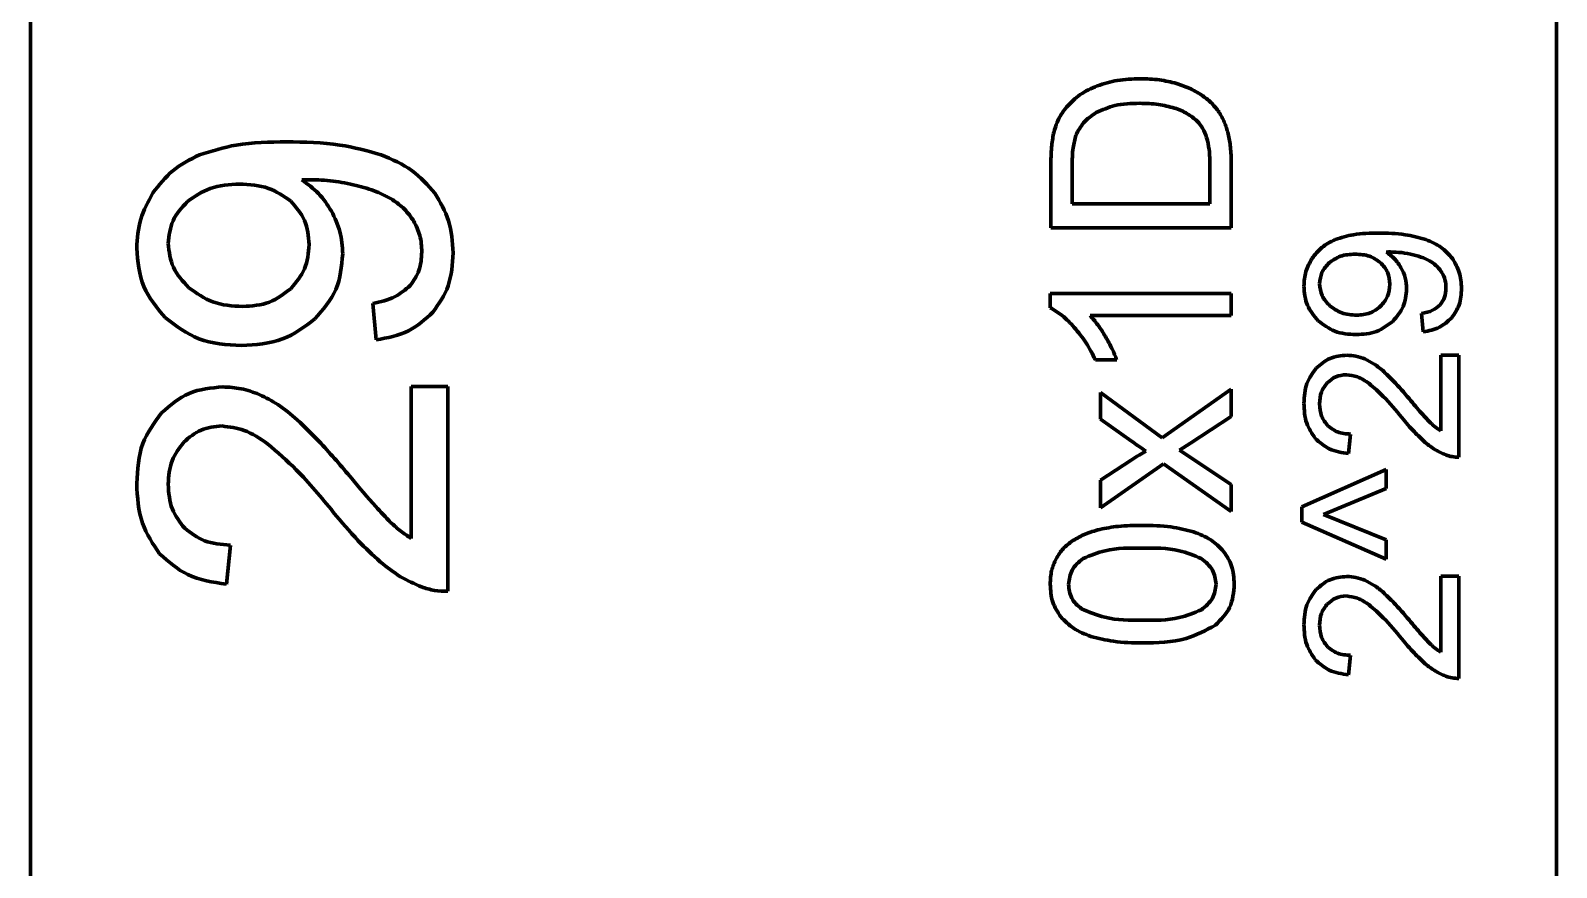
# Model space of a CAD drawing. Header units: millimetres. Extents: x 0 to 1189, y 0 to 841.
# Drawn here: x 372.85 to 402.85, y 614.8 to 631.24 of the extents above; entities that cross this region are included whole.
import ezdxf

# ---------------------------------------------------------------- set-up
doc = ezdxf.new("R2010")
doc.units = ezdxf.units.MM
doc.header["$LTSCALE"] = 0.75
doc.layers.add('Visible', color=7, linetype='Continuous', lineweight=70)

msp = doc.modelspace()

# ---------------------------------------------------------------- linework, layer by layer
at = {"layer": 'Visible', "extrusion": (-1e-16, -1, 0)}
for p, q in [((372.852, 123.899), (372.852, 673.232)), ((402.852, 123.899), (402.852, 673.232)), ((392.913, 627.367), (392.913, 628.588)), ((393.332, 628.581), (393.332, 627.836)), ((396.039, 627.836), (396.039, 628.593)), ((396.457, 628.646), (396.457, 627.367)), ((393.332, 627.836), (396.039, 627.836)), ((396.457, 627.367), (392.913, 627.367)), ((379.648, 625.163), (379.581, 625.882)), ((392.899, 625.796), (392.899, 626.077)), ((392.899, 626.077), (396.457, 626.077)), ((396.457, 626.077), (396.457, 625.641)), ((396.457, 625.641), (393.684, 625.641)), ((400.233, 625.323), (400.199, 625.681)), ((394.209, 624.771), (393.788, 624.771)), ((400.576, 623.378), (400.576, 624.867)), ((400.576, 624.867), (400.935, 624.867)), ((400.935, 624.867), (400.935, 622.86)), ((380.338, 621.262), (380.338, 624.249)), ((380.338, 624.249), (381.056, 624.249)), ((381.056, 624.249), (381.056, 620.223)), ((393.89, 623.608), (393.89, 624.128)), ((393.89, 624.128), (395.099, 623.241)), ((395.099, 623.241), (396.457, 624.196)), ((396.457, 624.196), (396.457, 623.661)), ((394.497, 623.175), (393.89, 623.608)), ((396.457, 623.661), (395.66, 623.134)), ((395.66, 623.134), (395.444, 622.994)), ((398.804, 623.314), (398.764, 622.931)), ((393.89, 622.407), (394.492, 622.801)), ((395.444, 622.994), (396.457, 622.32)), ((395.123, 622.731), (393.89, 621.863)), ((396.457, 621.793), (395.123, 622.731)), ((397.847, 621.885), (399.506, 622.62)), ((399.506, 622.62), (399.506, 622.245)), ((393.89, 621.863), (393.89, 622.407)), ((396.457, 622.32), (396.457, 621.793)), ((399.506, 622.245), (398.269, 621.734)), ((397.847, 621.585), (397.847, 621.885)), ((398.269, 621.734), (399.506, 621.237)), ((399.506, 620.853), (397.847, 621.585)), ((376.781, 621.133), (376.702, 620.364)), ((399.506, 621.237), (399.506, 620.853)), ((400.576, 619.029), (400.576, 620.518)), ((400.576, 620.518), (400.935, 620.518)), ((400.935, 620.518), (400.935, 618.511)), ((398.804, 618.965), (398.764, 618.581))]:
    msp.add_line(p, q, dxfattribs=at)
at = {"layer": 'Visible'}
for points, knots in [([(393.218, 629.739), (393.303, 629.827), (393.478, 630.006), (393.707, 630.107), (393.824, 630.158)], [0, 0, 0, 0, 0.0364533, 0.07428432, 0.07428432, 0.07428432, 0.07428432]), ([(393.824, 630.158), (393.954, 630.199), (394.228, 630.284), (394.516, 630.293), (394.666, 630.297)], [0, 0, 0, 0, 0.04084899, 0.08573796, 0.08573796, 0.08573796, 0.08573796]), ([(394.666, 630.297), (394.794, 630.294), (395.036, 630.289), (395.271, 630.231), (395.382, 630.203)], [0, 0, 0, 0, 0.03814875, 0.07236992, 0.07236992, 0.07236992, 0.07236992]), ([(395.382, 630.203), (395.478, 630.171), (395.66, 630.112), (395.822, 630.009), (395.898, 629.961)], [0, 0, 0, 0, 0.03045951, 0.05718853, 0.05718853, 0.05718853, 0.05718853]), ([(392.964, 629.219), (392.991, 629.316), (393.045, 629.505), (393.161, 629.662), (393.218, 629.739)], [0, 0, 0, 0, 0.02989443, 0.05827428, 0.05827428, 0.05827428, 0.05827428]), ([(394.659, 629.814), (394.492, 629.811), (394.195, 629.805), (393.923, 629.685), (393.804, 629.631)], [0, 0, 0, 0, 0.04937749, 0.08816632, 0.08816632, 0.08816632, 0.08816632]), ([(395.342, 629.721), (395.238, 629.748), (395.015, 629.807), (394.783, 629.811), (394.659, 629.814)], [0, 0, 0, 0, 0.03192814, 0.06914007, 0.06914007, 0.06914007, 0.06914007]), ([(395.79, 629.461), (395.727, 629.514), (395.594, 629.628), (395.429, 629.689), (395.342, 629.721)], [0, 0, 0, 0, 0.02454423, 0.05218641, 0.05218641, 0.05218641, 0.05218641]), ([(395.898, 629.961), (395.961, 629.913), (396.083, 629.819), (396.175, 629.697), (396.219, 629.639)], [0, 0, 0, 0, 0.02390807, 0.04573792, 0.04573792, 0.04573792, 0.04573792]), ([(393.804, 629.631), (393.714, 629.57), (393.544, 629.455), (393.449, 629.273), (393.404, 629.188)], [0, 0, 0, 0, 0.03209738, 0.06056419, 0.06056419, 0.06056419, 0.06056419]), ([(395.974, 629.143), (395.951, 629.205), (395.908, 629.322), (395.828, 629.416), (395.79, 629.461)], [0, 0, 0, 0, 0.01956665, 0.036973, 0.036973, 0.036973, 0.036973]), ([(396.219, 629.639), (396.256, 629.575), (396.334, 629.442), (396.375, 629.294), (396.397, 629.216)], [0, 0, 0, 0, 0.0219141, 0.04606296, 0.04606296, 0.04606296, 0.04606296]), ([(392.913, 628.588), (392.914, 628.71), (392.915, 628.922), (392.949, 629.131), (392.964, 629.219)], [0, 0, 0, 0, 0.03646616, 0.06338981, 0.06338981, 0.06338981, 0.06338981]), ([(393.404, 629.188), (393.383, 629.106), (393.332, 628.908), (393.332, 628.702), (393.332, 628.581)], [0, 0, 0, 0, 0.02519247, 0.06131943, 0.06131943, 0.06131943, 0.06131943]), ([(396.039, 628.593), (396.038, 628.698), (396.036, 628.884), (395.993, 629.064), (395.974, 629.143)], [0, 0, 0, 0, 0.03131912, 0.05554081, 0.05554081, 0.05554081, 0.05554081]), ([(396.397, 629.216), (396.415, 629.127), (396.452, 628.939), (396.456, 628.748), (396.457, 628.646)], [0, 0, 0, 0, 0.02700602, 0.05735321, 0.05735321, 0.05735321, 0.05735321]), ([(375.26, 628.053), (375.38, 628.208), (375.627, 628.527), (375.988, 628.708), (376.172, 628.801)], [0, 0, 0, 0, 0.0581503, 0.1192802, 0.1192802, 0.1192802, 0.1192802]), ([(376.172, 628.801), (376.412, 628.875), (376.969, 629.048), (377.553, 629.053), (377.886, 629.057)], [0, 0, 0, 0, 0.0749443, 0.1740907, 0.1740907, 0.1740907, 0.1740907]), ([(377.886, 629.057), (378.238, 629.052), (378.869, 629.043), (379.477, 628.877), (379.745, 628.803)], [0, 0, 0, 0, 0.1050525, 0.1883252, 0.1883252, 0.1883252, 0.1883252]), ([(379.745, 628.803), (379.959, 628.713), (380.367, 628.54), (380.659, 628.207), (380.799, 628.049)], [0, 0, 0, 0, 0.068596, 0.1310299, 0.1310299, 0.1310299, 0.1310299]), ([(376.96, 628.226), (376.761, 628.215), (376.387, 628.196), (376.081, 627.983), (375.937, 627.883)], [0, 0, 0, 0, 0.0583865, 0.109743, 0.109743, 0.109743, 0.109743]), ([(377.967, 627.891), (377.827, 627.989), (377.526, 628.199), (377.157, 628.216), (376.96, 628.226)], [0, 0, 0, 0, 0.0501003, 0.1080969, 0.1080969, 0.1080969, 0.1080969]), ([(378.339, 628.313), (378.318, 628.313), (378.268, 628.312), (378.218, 628.31), (378.189, 628.309)], [0, 0, 0, 0, 0.00623334, 0.01496436, 0.01496436, 0.01496436, 0.01496436]), ([(378.189, 628.309), (378.303, 628.226), (378.535, 628.058), (378.69, 627.818), (378.769, 627.696)], [0, 0, 0, 0, 0.04184896, 0.08501038, 0.08501038, 0.08501038, 0.08501038]), ([(379.253, 628.201), (379.103, 628.233), (378.801, 628.299), (378.493, 628.308), (378.339, 628.313)], [0, 0, 0, 0, 0.0460642, 0.09226963, 0.09226963, 0.09226963, 0.09226963]), ([(379.966, 627.922), (379.864, 627.977), (379.638, 628.098), (379.389, 628.164), (379.253, 628.201)], [0, 0, 0, 0, 0.03456246, 0.07673055, 0.07673055, 0.07673055, 0.07673055]), ([(374.94, 626.967), (374.953, 627.16), (374.98, 627.546), (375.167, 627.885), (375.26, 628.053)], [0, 0, 0, 0, 0.057431, 0.1145018, 0.1145018, 0.1145018, 0.1145018]), ([(380.387, 627.496), (380.33, 627.579), (380.215, 627.746), (380.049, 627.863), (379.966, 627.922)], [0, 0, 0, 0, 0.02997316, 0.06034974, 0.06034974, 0.06034974, 0.06034974]), ([(380.799, 628.049), (380.904, 627.873), (381.12, 627.511), (381.147, 627.09), (381.16, 626.875)], [0, 0, 0, 0, 0.0607619, 0.1244067, 0.1244067, 0.1244067, 0.1244067]), ([(375.937, 627.883), (375.827, 627.764), (375.61, 627.531), (375.576, 627.214), (375.559, 627.058)], [0, 0, 0, 0, 0.04722131, 0.09292741, 0.09292741, 0.09292741, 0.09292741]), ([(378.331, 627.037), (378.316, 627.202), (378.288, 627.527), (378.073, 627.771), (377.967, 627.891)], [0, 0, 0, 0, 0.04817984, 0.09500733, 0.09500733, 0.09500733, 0.09500733]), ([(378.769, 627.696), (378.834, 627.563), (378.964, 627.298), (378.982, 627.003), (378.991, 626.855)], [0, 0, 0, 0, 0.04375936, 0.08779071, 0.08779071, 0.08779071, 0.08779071]), ([(380.545, 626.892), (380.54, 627.002), (380.529, 627.214), (380.433, 627.405), (380.387, 627.496)], [0, 0, 0, 0, 0.03259673, 0.06308818, 0.06308818, 0.06308818, 0.06308818]), ([(375.559, 627.058), (375.578, 626.896), (375.617, 626.561), (375.848, 626.316), (375.966, 626.19)], [0, 0, 0, 0, 0.04773762, 0.09822153, 0.09822153, 0.09822153, 0.09822153]), ([(377.967, 626.171), (378.073, 626.295), (378.286, 626.545), (378.316, 626.873), (378.331, 627.037)], [0, 0, 0, 0, 0.04776105, 0.09604298, 0.09604298, 0.09604298, 0.09604298]), ([(398.045, 626.763), (398.105, 626.841), (398.229, 626.999), (398.408, 627.09), (398.5, 627.136)], [0, 0, 0, 0, 0.02898556, 0.05945634, 0.05945634, 0.05945634, 0.05945634]), ([(398.5, 627.136), (398.62, 627.173), (398.897, 627.259), (399.189, 627.262), (399.354, 627.263)], [0, 0, 0, 0, 0.03735666, 0.08677713, 0.08677713, 0.08677713, 0.08677713]), ([(399.354, 627.263), (399.53, 627.261), (399.844, 627.257), (400.147, 627.174), (400.281, 627.137)], [0, 0, 0, 0, 0.05236441, 0.09387244, 0.09387244, 0.09387244, 0.09387244]), ([(400.281, 627.137), (400.388, 627.092), (400.591, 627.006), (400.737, 626.84), (400.806, 626.761)], [0, 0, 0, 0, 0.03419237, 0.06531309, 0.06531309, 0.06531309, 0.06531309]), ([(375.505, 625.598), (375.34, 625.793), (375.007, 626.189), (374.962, 626.705), (374.94, 626.967)], [0, 0, 0, 0, 0.0747261, 0.1513997, 0.1513997, 0.1513997, 0.1513997]), ([(378.991, 626.855), (378.968, 626.612), (378.922, 626.127), (378.603, 625.759), (378.443, 625.575)], [0, 0, 0, 0, 0.0711375, 0.1423818, 0.1423818, 0.1423818, 0.1423818]), ([(380.317, 626.231), (380.383, 626.326), (380.523, 626.524), (380.537, 626.766), (380.545, 626.892)], [0, 0, 0, 0, 0.03402801, 0.07113812, 0.07113812, 0.07113812, 0.07113812]), ([(381.16, 626.875), (381.147, 626.652), (381.122, 626.225), (380.879, 625.875), (380.763, 625.708)], [0, 0, 0, 0, 0.065675, 0.1254442, 0.1254442, 0.1254442, 0.1254442]), ([(397.886, 626.222), (397.893, 626.318), (397.906, 626.511), (397.999, 626.679), (398.045, 626.763)], [0, 0, 0, 0, 0.02862695, 0.05707444, 0.05707444, 0.05707444, 0.05707444]), ([(398.893, 626.849), (398.793, 626.844), (398.607, 626.835), (398.454, 626.728), (398.383, 626.678)], [0, 0, 0, 0, 0.02910331, 0.05470241, 0.05470241, 0.05470241, 0.05470241]), ([(399.395, 626.683), (399.325, 626.731), (399.175, 626.836), (398.991, 626.845), (398.893, 626.849)], [0, 0, 0, 0, 0.02497297, 0.05388191, 0.05388191, 0.05388191, 0.05388191]), ([(399.58, 626.893), (399.57, 626.893), (399.545, 626.892), (399.52, 626.891), (399.506, 626.891)], [0, 0, 0, 0, 0.003107056, 0.00745912, 0.00745912, 0.00745912, 0.00745912]), ([(399.506, 626.891), (399.562, 626.849), (399.678, 626.766), (399.755, 626.646), (399.795, 626.585)], [0, 0, 0, 0, 0.02085996, 0.04237418, 0.04237418, 0.04237418, 0.04237418]), ([(400.036, 626.837), (399.961, 626.853), (399.811, 626.886), (399.657, 626.89), (399.58, 626.893)], [0, 0, 0, 0, 0.0229611, 0.04599265, 0.04599265, 0.04599265, 0.04599265]), ([(400.391, 626.698), (400.34, 626.725), (400.227, 626.786), (400.104, 626.819), (400.036, 626.837)], [0, 0, 0, 0, 0.01722799, 0.03824706, 0.03824706, 0.03824706, 0.03824706]), ([(400.806, 626.761), (400.859, 626.673), (400.966, 626.493), (400.98, 626.283), (400.986, 626.176)], [0, 0, 0, 0, 0.03028734, 0.06201166, 0.06201166, 0.06201166, 0.06201166]), ([(398.383, 626.678), (398.328, 626.619), (398.22, 626.503), (398.203, 626.345), (398.195, 626.267)], [0, 0, 0, 0, 0.02353791, 0.04632057, 0.04632057, 0.04632057, 0.04632057]), ([(399.576, 626.257), (399.569, 626.339), (399.555, 626.501), (399.448, 626.623), (399.395, 626.683)], [0, 0, 0, 0, 0.02401569, 0.04735729, 0.04735729, 0.04735729, 0.04735729]), ([(399.795, 626.585), (399.827, 626.519), (399.892, 626.387), (399.901, 626.24), (399.905, 626.166)], [0, 0, 0, 0, 0.02181227, 0.04376017, 0.04376017, 0.04376017, 0.04376017]), ([(400.601, 626.486), (400.573, 626.527), (400.515, 626.61), (400.433, 626.669), (400.391, 626.698)], [0, 0, 0, 0, 0.0149404, 0.03008189, 0.03008189, 0.03008189, 0.03008189]), ([(400.68, 626.184), (400.677, 626.239), (400.672, 626.345), (400.624, 626.44), (400.601, 626.486)], [0, 0, 0, 0, 0.01624816, 0.03144689, 0.03144689, 0.03144689, 0.03144689]), ([(375.966, 626.19), (376.117, 626.082), (376.432, 625.856), (376.819, 625.832), (377.022, 625.82)], [0, 0, 0, 0, 0.0543522, 0.1138676, 0.1138676, 0.1138676, 0.1138676]), ([(377.022, 625.82), (377.204, 625.832), (377.555, 625.856), (377.833, 626.069), (377.967, 626.171)], [0, 0, 0, 0, 0.053442, 0.1028527, 0.1028527, 0.1028527, 0.1028527]), ([(379.581, 625.882), (379.733, 625.914), (380.008, 625.972), (380.221, 626.151), (380.317, 626.231)], [0, 0, 0, 0, 0.04570767, 0.08252572, 0.08252572, 0.08252572, 0.08252572]), ([(398.168, 625.539), (398.086, 625.637), (397.919, 625.834), (397.897, 626.091), (397.886, 626.222)], [0, 0, 0, 0, 0.03724791, 0.07546662, 0.07546662, 0.07546662, 0.07546662]), ([(398.195, 626.267), (398.204, 626.186), (398.223, 626.02), (398.338, 625.897), (398.398, 625.834)], [0, 0, 0, 0, 0.02379527, 0.04895946, 0.04895946, 0.04895946, 0.04895946]), ([(399.395, 625.825), (399.448, 625.887), (399.554, 626.012), (399.569, 626.175), (399.576, 626.257)], [0, 0, 0, 0, 0.02380692, 0.04787354, 0.04787354, 0.04787354, 0.04787354]), ([(399.905, 626.166), (399.894, 626.045), (399.871, 625.803), (399.712, 625.62), (399.632, 625.528)], [0, 0, 0, 0, 0.03545912, 0.07097151, 0.07097151, 0.07097151, 0.07097151]), ([(400.566, 625.855), (400.599, 625.902), (400.669, 626.001), (400.676, 626.121), (400.68, 626.184)], [0, 0, 0, 0, 0.01696161, 0.03545948, 0.03545948, 0.03545948, 0.03545948]), ([(400.986, 626.176), (400.98, 626.065), (400.967, 625.852), (400.846, 625.677), (400.789, 625.594)], [0, 0, 0, 0, 0.03273633, 0.06252884, 0.06252884, 0.06252884, 0.06252884]), ([(398.398, 625.834), (398.472, 625.781), (398.629, 625.668), (398.823, 625.656), (398.924, 625.65)], [0, 0, 0, 0, 0.02709235, 0.05675833, 0.05675833, 0.05675833, 0.05675833]), ([(398.924, 625.65), (399.014, 625.656), (399.189, 625.668), (399.328, 625.774), (399.395, 625.825)], [0, 0, 0, 0, 0.02663868, 0.0512679, 0.0512679, 0.0512679, 0.0512679]), ([(400.199, 625.681), (400.275, 625.697), (400.412, 625.726), (400.518, 625.815), (400.566, 625.855)], [0, 0, 0, 0, 0.02278342, 0.04113573, 0.04113573, 0.04113573, 0.04113573]), ([(376.997, 625.051), (376.708, 625.07), (376.155, 625.105), (375.715, 625.438), (375.505, 625.598)], [0, 0, 0, 0, 0.0847273, 0.1620277, 0.1620277, 0.1620277, 0.1620277]), ([(378.443, 625.575), (378.239, 625.422), (377.811, 625.102), (377.277, 625.069), (376.997, 625.051)], [0, 0, 0, 0, 0.0747195, 0.1567919, 0.1567919, 0.1567919, 0.1567919]), ([(380.763, 625.708), (380.612, 625.571), (380.293, 625.284), (379.87, 625.205), (379.648, 625.163)], [0, 0, 0, 0, 0.0599367, 0.1263055, 0.1263055, 0.1263055, 0.1263055]), ([(393.373, 625.409), (393.296, 625.492), (393.156, 625.642), (392.979, 625.748), (392.899, 625.796)], [0, 0, 0, 0, 0.03350902, 0.06143575, 0.06143575, 0.06143575, 0.06143575]), ([(393.684, 625.641), (393.736, 625.582), (393.848, 625.453), (393.937, 625.308), (393.984, 625.229)], [0, 0, 0, 0, 0.02354784, 0.05104854, 0.05104854, 0.05104854, 0.05104854]), ([(398.911, 625.267), (398.767, 625.276), (398.492, 625.293), (398.272, 625.46), (398.168, 625.539)], [0, 0, 0, 0, 0.0422331, 0.08076422, 0.08076422, 0.08076422, 0.08076422]), ([(399.632, 625.528), (399.53, 625.452), (399.317, 625.292), (399.051, 625.276), (398.911, 625.267)], [0, 0, 0, 0, 0.0372446, 0.07815435, 0.07815435, 0.07815435, 0.07815435]), ([(400.789, 625.594), (400.713, 625.526), (400.554, 625.383), (400.343, 625.343), (400.233, 625.323)], [0, 0, 0, 0, 0.02987597, 0.06295813, 0.06295813, 0.06295813, 0.06295813]), ([(393.788, 624.771), (393.729, 624.888), (393.614, 625.116), (393.452, 625.313), (393.373, 625.409)], [0, 0, 0, 0, 0.03911937, 0.07637456, 0.07637456, 0.07637456, 0.07637456]), ([(393.984, 625.229), (394.03, 625.149), (394.115, 625.001), (394.179, 624.844), (394.209, 624.771)], [0, 0, 0, 0, 0.02753006, 0.05107997, 0.05107997, 0.05107997, 0.05107997]), ([(397.886, 623.917), (397.893, 624.052), (397.907, 624.307), (398.058, 624.512), (398.128, 624.608)], [0, 0, 0, 0, 0.03960962, 0.07471135, 0.07471135, 0.07471135, 0.07471135]), ([(398.128, 624.608), (398.214, 624.683), (398.387, 624.832), (398.615, 624.853), (398.729, 624.863)], [0, 0, 0, 0, 0.03318338, 0.06672384, 0.06672384, 0.06672384, 0.06672384]), ([(398.729, 624.863), (398.79, 624.86), (398.913, 624.853), (399.029, 624.81), (399.087, 624.789)], [0, 0, 0, 0, 0.01816614, 0.03678524, 0.03678524, 0.03678524, 0.03678524]), ([(399.087, 624.789), (399.149, 624.758), (399.283, 624.69), (399.397, 624.593), (399.458, 624.541)], [0, 0, 0, 0, 0.02061183, 0.04471862, 0.04471862, 0.04471862, 0.04471862]), ([(398.347, 624.321), (398.302, 624.263), (398.21, 624.141), (398.2, 623.988), (398.195, 623.908)], [0, 0, 0, 0, 0.02152815, 0.04490674, 0.04490674, 0.04490674, 0.04490674]), ([(398.721, 624.48), (398.65, 624.473), (398.508, 624.46), (398.401, 624.368), (398.347, 624.321)], [0, 0, 0, 0, 0.0208066, 0.04151272, 0.04151272, 0.04151272, 0.04151272]), ([(399.169, 624.306), (399.095, 624.357), (398.958, 624.45), (398.795, 624.47), (398.721, 624.48)], [0, 0, 0, 0, 0.02650134, 0.04870383, 0.04870383, 0.04870383, 0.04870383]), ([(399.812, 623.637), (399.695, 623.78), (399.498, 624.02), (399.264, 624.223), (399.169, 624.306)], [0, 0, 0, 0, 0.05516413, 0.09293455, 0.09293455, 0.09293455, 0.09293455]), ([(399.458, 624.541), (399.536, 624.465), (399.724, 624.283), (399.893, 624.083), (399.992, 623.966)], [0, 0, 0, 0, 0.03260303, 0.07851533, 0.07851533, 0.07851533, 0.07851533]), ([(375.426, 623.73), (375.599, 623.879), (375.945, 624.179), (376.402, 624.22), (376.631, 624.241)], [0, 0, 0, 0, 0.0665719, 0.1338601, 0.1338601, 0.1338601, 0.1338601]), ([(376.631, 624.241), (376.753, 624.234), (377.001, 624.221), (377.233, 624.135), (377.35, 624.091)], [0, 0, 0, 0, 0.03644456, 0.07379793, 0.07379793, 0.07379793, 0.07379793]), ([(377.35, 624.091), (377.474, 624.029), (377.742, 623.895), (377.971, 623.7), (378.094, 623.595)], [0, 0, 0, 0, 0.04135107, 0.08971365, 0.08971365, 0.08971365, 0.08971365]), ([(374.94, 622.342), (374.955, 622.613), (374.983, 623.125), (375.285, 623.536), (375.426, 623.73)], [0, 0, 0, 0, 0.079464, 0.1498845, 0.1498845, 0.1498845, 0.1498845]), ([(398.111, 623.227), (398.045, 623.324), (397.905, 623.532), (397.893, 623.783), (397.886, 623.917)], [0, 0, 0, 0, 0.03448188, 0.07377024, 0.07377024, 0.07377024, 0.07377024]), ([(398.195, 623.908), (398.2, 623.824), (398.21, 623.664), (398.309, 623.538), (398.356, 623.478)], [0, 0, 0, 0, 0.02456598, 0.04697131, 0.04697131, 0.04697131, 0.04697131]), ([(399.992, 623.966), (400.07, 623.873), (400.193, 623.726), (400.325, 623.587), (400.374, 623.535)], [0, 0, 0, 0, 0.03629636, 0.05759702, 0.05759702, 0.05759702, 0.05759702]), ([(376.615, 623.472), (376.472, 623.459), (376.189, 623.433), (375.972, 623.247), (375.865, 623.155)], [0, 0, 0, 0, 0.04174184, 0.08328208, 0.08328208, 0.08328208, 0.08328208]), ([(377.514, 623.123), (377.365, 623.225), (377.092, 623.412), (376.764, 623.453), (376.615, 623.472)], [0, 0, 0, 0, 0.05316649, 0.09770871, 0.09770871, 0.09770871, 0.09770871]), ([(378.094, 623.595), (378.25, 623.443), (378.627, 623.077), (378.967, 622.676), (379.166, 622.442)], [0, 0, 0, 0, 0.0654076, 0.157516, 0.157516, 0.157516, 0.157516]), ([(398.356, 623.478), (398.418, 623.43), (398.549, 623.33), (398.715, 623.319), (398.804, 623.314)], [0, 0, 0, 0, 0.0227825, 0.04859979, 0.04859979, 0.04859979, 0.04859979]), ([(400.272, 623.149), (400.199, 623.217), (400.035, 623.369), (399.892, 623.541), (399.812, 623.637)], [0, 0, 0, 0, 0.02975268, 0.06709219, 0.06709219, 0.06709219, 0.06709219]), ([(400.374, 623.535), (400.407, 623.506), (400.471, 623.448), (400.542, 623.401), (400.576, 623.378)], [0, 0, 0, 0, 0.01330724, 0.0256381, 0.0256381, 0.0256381, 0.0256381]), ([(375.865, 623.155), (375.776, 623.037), (375.59, 622.793), (375.57, 622.485), (375.559, 622.326)], [0, 0, 0, 0, 0.04318937, 0.09009102, 0.09009102, 0.09009102, 0.09009102]), ([(378.804, 621.781), (378.57, 622.067), (378.175, 622.549), (377.705, 622.957), (377.514, 623.123)], [0, 0, 0, 0, 0.1106693, 0.1864437, 0.1864437, 0.1864437, 0.1864437]), ([(394.78, 622.98), (394.729, 623.013), (394.634, 623.077), (394.541, 623.144), (394.497, 623.175)], [0, 0, 0, 0, 0.01818785, 0.03440349, 0.03440349, 0.03440349, 0.03440349]), ([(398.764, 622.931), (398.633, 622.95), (398.385, 622.986), (398.198, 623.15), (398.111, 623.227)], [0, 0, 0, 0, 0.03891673, 0.07312249, 0.07312249, 0.07312249, 0.07312249]), ([(400.676, 622.904), (400.606, 622.934), (400.461, 622.998), (400.337, 623.097), (400.272, 623.149)], [0, 0, 0, 0, 0.02265838, 0.04743641, 0.04743641, 0.04743641, 0.04743641]), ([(394.492, 622.801), (394.544, 622.835), (394.639, 622.896), (394.736, 622.954), (394.78, 622.98)], [0, 0, 0, 0, 0.01869445, 0.03387931, 0.03387931, 0.03387931, 0.03387931]), ([(400.935, 622.86), (400.89, 622.861), (400.802, 622.863), (400.718, 622.89), (400.676, 622.904)], [0, 0, 0, 0, 0.01323248, 0.0263837, 0.0263837, 0.0263837, 0.0263837]), ([(375.391, 620.959), (375.26, 621.153), (374.979, 621.57), (374.954, 622.074), (374.94, 622.342)], [0, 0, 0, 0, 0.0691769, 0.1479965, 0.1479965, 0.1479965, 0.1479965]), ([(375.559, 622.326), (375.57, 622.157), (375.591, 621.836), (375.789, 621.582), (375.883, 621.461)], [0, 0, 0, 0, 0.04928381, 0.09423301, 0.09423301, 0.09423301, 0.09423301]), ([(379.166, 622.442), (379.321, 622.255), (379.568, 621.96), (379.834, 621.681), (379.932, 621.578)], [0, 0, 0, 0, 0.0728171, 0.1155501, 0.1155501, 0.1155501, 0.1155501]), ([(379.727, 620.803), (379.581, 620.938), (379.251, 621.243), (378.964, 621.589), (378.804, 621.781)], [0, 0, 0, 0, 0.0596893, 0.1345991, 0.1345991, 0.1345991, 0.1345991]), ([(375.883, 621.461), (376.007, 621.367), (376.271, 621.165), (376.604, 621.144), (376.781, 621.133)], [0, 0, 0, 0, 0.04570583, 0.09750005, 0.09750005, 0.09750005, 0.09750005]), ([(379.932, 621.578), (379.998, 621.518), (380.125, 621.402), (380.269, 621.307), (380.338, 621.262)], [0, 0, 0, 0, 0.0266968, 0.0514347, 0.0514347, 0.0514347, 0.0514347]), ([(393.345, 621.22), (393.423, 621.265), (393.59, 621.36), (393.774, 621.412), (393.872, 621.44)], [0, 0, 0, 0, 0.02705958, 0.05729507, 0.05729507, 0.05729507, 0.05729507]), ([(393.872, 621.44), (393.993, 621.463), (394.27, 621.516), (394.551, 621.518), (394.71, 621.519)], [0, 0, 0, 0, 0.03696178, 0.08429648, 0.08429648, 0.08429648, 0.08429648]), ([(394.71, 621.519), (394.898, 621.517), (395.239, 621.512), (395.569, 621.429), (395.716, 621.391)], [0, 0, 0, 0, 0.0564493, 0.10181, 0.10181, 0.10181, 0.10181]), ([(395.716, 621.391), (395.835, 621.346), (396.059, 621.26), (396.229, 621.089), (396.309, 621.008)], [0, 0, 0, 0, 0.03753988, 0.07125828, 0.07125828, 0.07125828, 0.07125828]), ([(393.014, 620.864), (393.057, 620.933), (393.144, 621.073), (393.277, 621.17), (393.345, 621.22)], [0, 0, 0, 0, 0.02413349, 0.04898112, 0.04898112, 0.04898112, 0.04898112]), ([(394.71, 621.072), (394.463, 621.075), (394.06, 621.079), (393.69, 620.927), (393.547, 620.868)], [0, 0, 0, 0, 0.0730065, 0.1190832, 0.1190832, 0.1190832, 0.1190832]), ([(395.87, 620.868), (395.726, 620.927), (395.357, 621.079), (394.955, 621.075), (394.71, 621.072)], [0, 0, 0, 0, 0.0461337, 0.1188387, 0.1188387, 0.1188387, 0.1188387]), ([(396.309, 621.008), (396.37, 620.915), (396.497, 620.719), (396.511, 620.486), (396.518, 620.364)], [0, 0, 0, 0, 0.03284543, 0.06879529, 0.06879529, 0.06879529, 0.06879529]), ([(376.702, 620.364), (376.438, 620.403), (375.942, 620.475), (375.567, 620.804), (375.391, 620.959)], [0, 0, 0, 0, 0.078074, 0.146697, 0.146697, 0.146697, 0.146697]), ([(380.537, 620.31), (380.398, 620.372), (380.106, 620.5), (379.857, 620.699), (379.727, 620.803)], [0, 0, 0, 0, 0.04545685, 0.09516608, 0.09516608, 0.09516608, 0.09516608]), ([(392.899, 620.364), (392.903, 620.454), (392.91, 620.628), (392.98, 620.788), (393.014, 620.864)], [0, 0, 0, 0, 0.02692746, 0.05173875, 0.05173875, 0.05173875, 0.05173875]), ([(393.547, 620.868), (393.463, 620.798), (393.302, 620.664), (393.273, 620.458), (393.259, 620.359)], [0, 0, 0, 0, 0.03148979, 0.06035273, 0.06035273, 0.06035273, 0.06035273]), ([(396.16, 620.364), (396.146, 620.461), (396.116, 620.667), (395.954, 620.799), (395.87, 620.868)], [0, 0, 0, 0, 0.0285272, 0.0600539, 0.0600539, 0.0600539, 0.0600539]), ([(398.128, 620.259), (398.214, 620.333), (398.387, 620.483), (398.615, 620.503), (398.729, 620.514)], [0, 0, 0, 0, 0.03318337, 0.06672383, 0.06672383, 0.06672383, 0.06672383]), ([(398.729, 620.514), (398.79, 620.511), (398.913, 620.504), (399.029, 620.461), (399.087, 620.439)], [0, 0, 0, 0, 0.01816613, 0.03678526, 0.03678526, 0.03678526, 0.03678526]), ([(399.087, 620.439), (399.149, 620.408), (399.283, 620.341), (399.397, 620.244), (399.458, 620.192)], [0, 0, 0, 0, 0.02061182, 0.04471861, 0.04471861, 0.04471861, 0.04471861]), ([(381.056, 620.223), (380.967, 620.225), (380.79, 620.228), (380.621, 620.283), (380.537, 620.31)], [0, 0, 0, 0, 0.02654674, 0.05293048, 0.05293048, 0.05293048, 0.05293048]), ([(393.107, 619.722), (393.046, 619.815), (392.919, 620.01), (392.906, 620.243), (392.899, 620.364)], [0, 0, 0, 0, 0.0327491, 0.06851517, 0.06851517, 0.06851517, 0.06851517]), ([(393.259, 620.359), (393.27, 620.264), (393.292, 620.071), (393.439, 619.945), (393.513, 619.88)], [0, 0, 0, 0, 0.02769224, 0.05597181, 0.05597181, 0.05597181, 0.05597181]), ([(395.871, 619.86), (395.955, 619.929), (396.116, 620.062), (396.146, 620.266), (396.16, 620.364)], [0, 0, 0, 0, 0.0314642, 0.05998375, 0.05998375, 0.05998375, 0.05998375]), ([(396.518, 620.364), (396.504, 620.204), (396.477, 619.891), (396.258, 619.668), (396.15, 619.559)], [0, 0, 0, 0, 0.04666467, 0.09101806, 0.09101806, 0.09101806, 0.09101806]), ([(397.886, 619.567), (397.893, 619.702), (397.907, 619.957), (398.058, 620.163), (398.128, 620.259)], [0, 0, 0, 0, 0.03960956, 0.07471133, 0.07471133, 0.07471133, 0.07471133]), ([(398.721, 620.131), (398.65, 620.124), (398.508, 620.111), (398.401, 620.018), (398.347, 619.972)], [0, 0, 0, 0, 0.0208066, 0.04151273, 0.04151273, 0.04151273, 0.04151273]), ([(399.169, 619.957), (399.095, 620.007), (398.958, 620.1), (398.795, 620.121), (398.721, 620.131)], [0, 0, 0, 0, 0.02650133, 0.04870381, 0.04870381, 0.04870381, 0.04870381]), ([(399.458, 620.192), (399.536, 620.116), (399.724, 619.934), (399.893, 619.734), (399.992, 619.617)], [0, 0, 0, 0, 0.03260303, 0.0785153, 0.0785153, 0.0785153, 0.0785153]), ([(393.513, 619.88), (393.665, 619.815), (394.045, 619.653), (394.46, 619.655), (394.71, 619.656)], [0, 0, 0, 0, 0.0491004, 0.1228677, 0.1228677, 0.1228677, 0.1228677]), ([(394.71, 619.656), (394.956, 619.653), (395.358, 619.649), (395.728, 619.801), (395.871, 619.86)], [0, 0, 0, 0, 0.0728558, 0.1189609, 0.1189609, 0.1189609, 0.1189609]), ([(398.347, 619.972), (398.302, 619.914), (398.21, 619.792), (398.2, 619.639), (398.195, 619.559)], [0, 0, 0, 0, 0.02152814, 0.0449067, 0.0449067, 0.0449067, 0.0449067]), ([(399.812, 619.288), (399.695, 619.43), (399.498, 619.67), (399.264, 619.874), (399.169, 619.957)], [0, 0, 0, 0, 0.05516414, 0.09293459, 0.09293459, 0.09293459, 0.09293459]), ([(393.698, 619.338), (393.58, 619.383), (393.355, 619.47), (393.186, 619.641), (393.107, 619.722)], [0, 0, 0, 0, 0.03755126, 0.07122185, 0.07122185, 0.07122185, 0.07122185]), ([(396.15, 619.559), (395.96, 619.457), (395.513, 619.218), (395.003, 619.212), (394.71, 619.208)], [0, 0, 0, 0, 0.063809, 0.1501974, 0.1501974, 0.1501974, 0.1501974]), ([(398.111, 618.878), (398.045, 618.975), (397.905, 619.183), (397.893, 619.434), (397.886, 619.567)], [0, 0, 0, 0, 0.03448187, 0.07377026, 0.07377026, 0.07377026, 0.07377026]), ([(398.195, 619.559), (398.2, 619.475), (398.21, 619.315), (398.309, 619.188), (398.356, 619.128)], [0, 0, 0, 0, 0.02456597, 0.04697132, 0.04697132, 0.04697132, 0.04697132]), ([(399.992, 619.617), (400.07, 619.524), (400.193, 619.377), (400.325, 619.238), (400.374, 619.186)], [0, 0, 0, 0, 0.03629637, 0.05759704, 0.05759704, 0.05759704, 0.05759704]), ([(394.71, 619.208), (394.519, 619.211), (394.177, 619.216), (393.845, 619.3), (393.698, 619.338)], [0, 0, 0, 0, 0.0568131, 0.1023112, 0.1023112, 0.1023112, 0.1023112]), ([(400.272, 618.8), (400.199, 618.867), (400.035, 619.02), (399.892, 619.192), (399.812, 619.288)], [0, 0, 0, 0, 0.02975267, 0.06709219, 0.06709219, 0.06709219, 0.06709219]), ([(398.356, 619.128), (398.418, 619.081), (398.549, 618.98), (398.715, 618.97), (398.804, 618.965)], [0, 0, 0, 0, 0.0227825, 0.0485998, 0.0485998, 0.0485998, 0.0485998]), ([(400.374, 619.186), (400.407, 619.156), (400.471, 619.099), (400.542, 619.051), (400.576, 619.029)], [0, 0, 0, 0, 0.01330724, 0.02563809, 0.02563809, 0.02563809, 0.02563809]), ([(398.764, 618.581), (398.633, 618.601), (398.385, 618.637), (398.198, 618.801), (398.111, 618.878)], [0, 0, 0, 0, 0.03891673, 0.0731225, 0.0731225, 0.0731225, 0.0731225]), ([(400.676, 618.555), (400.606, 618.585), (400.461, 618.649), (400.337, 618.748), (400.272, 618.8)], [0, 0, 0, 0, 0.02265837, 0.04743641, 0.04743641, 0.04743641, 0.04743641]), ([(400.935, 618.511), (400.89, 618.512), (400.802, 618.513), (400.718, 618.541), (400.676, 618.555)], [0, 0, 0, 0, 0.01323248, 0.02638369, 0.02638369, 0.02638369, 0.02638369])]:
    msp.add_open_spline(points, degree=3, knots=knots, dxfattribs=at)

doc.saveas('drawing.dxf')
